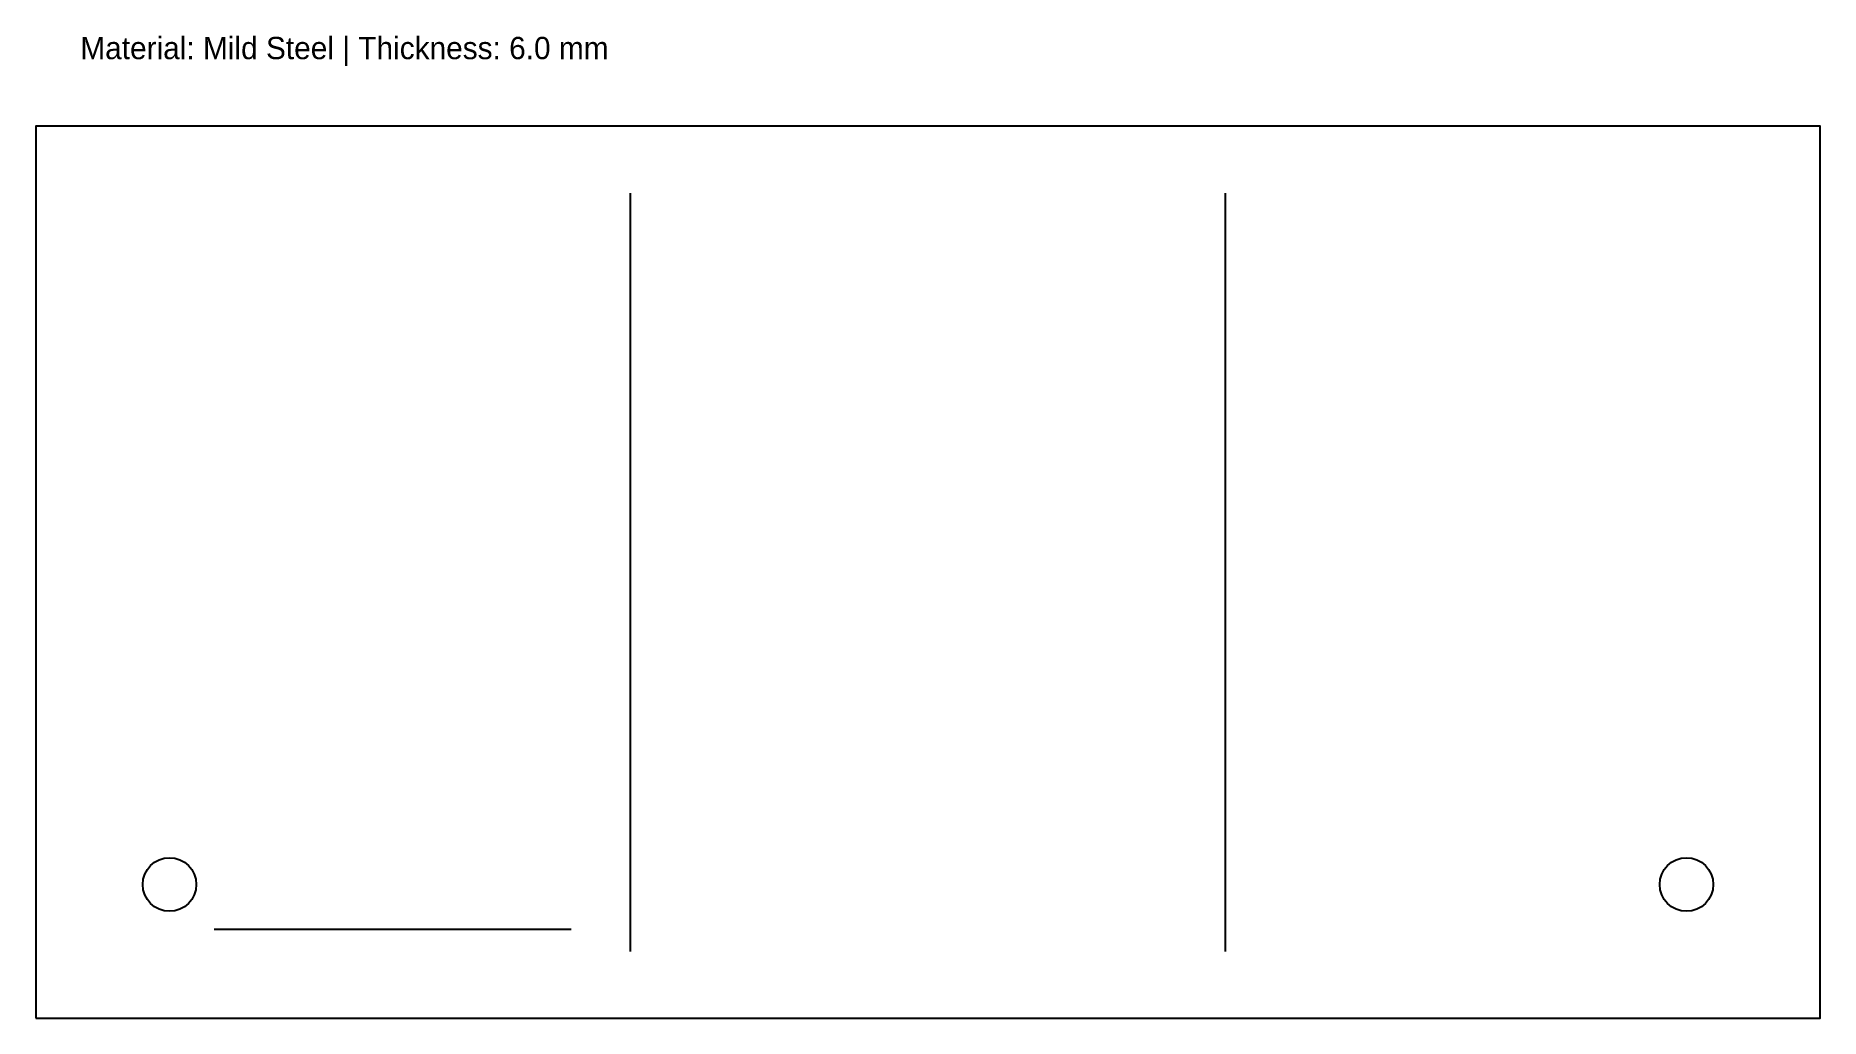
# Model space of a CAD drawing. Header units: metres. Extents: x 0 to 400, y 0 to 220.
import ezdxf

# ---------------------------------------------------------------- set-up
doc = ezdxf.new("R2010")
doc.units = ezdxf.units.M

msp = doc.modelspace()

# ---------------------------------------------------------------- linework, layer by layer
at = {"linetype": 'CONTINUOUS'}
msp.add_line((40, 20), (120, 20), dxfattribs=at)
msp.add_lwpolyline([(0, 0), (400, 0), (400, 200), (0, 200)], close=True)
for centre in [(30, 30), (370, 30)]:
    msp.add_circle(centre, 6)
at = {"layer": 'CONTINUOUS'}
for p, q in [((133.33, 15), (133.33, 185)), ((266.67, 15), (266.67, 185))]:
    msp.add_line(p, q, dxfattribs=at)

# ---------------------------------------------------------------- texts
at = {"layer": 'NOTES'}
msp.add_text('Material: Mild Steel | Thickness: 6.0 mm', height=5, dxfattribs=at).set_placement((10, 215))

doc.saveas('drawing.dxf')
